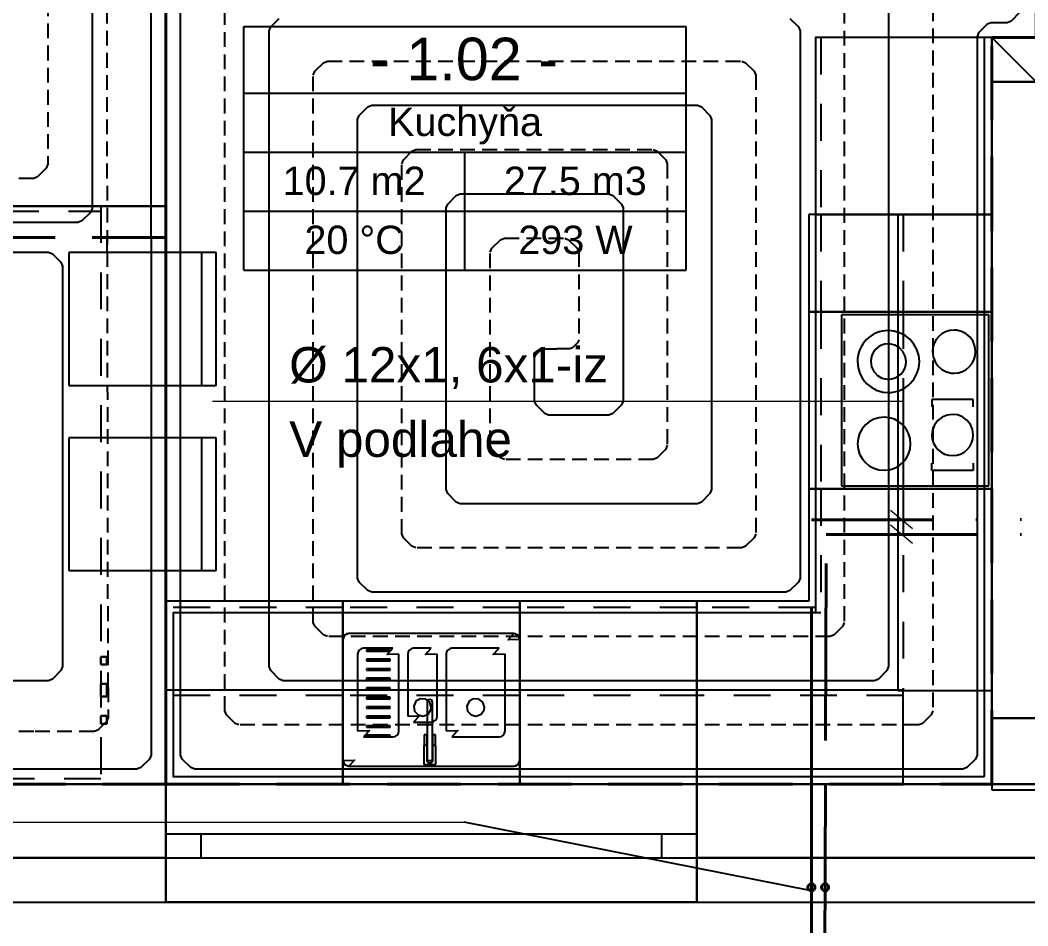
# Model space of a CAD drawing. Header units: millimetres. Extents: x 1046 to 79138, y -20101 to 54562.
# Drawn here: x 13795 to 17212, y 8151 to 11220 of the extents above; entities that cross this region are included whole.
import ezdxf

# ---------------------------------------------------------------- set-up
doc = ezdxf.new("R2010")
doc.units = ezdxf.units.MM
for name, pattern in [('__IARKOVAN___M', [225, 125, -100]), ('ACAD_ISO06W100', [36, 24, -3, 0, -3, 0, -3, 0, -3]), ('ACAD_ISO11W100', [33, 12, -3, 12, -3, 0, -3]), ('DASH', [75, 50, -25])]:
    doc.linetypes.add(name, pattern=pattern)
doc.layers.get('Defpoints').update_dxf_attribs({"color": 242})
for name, color, linetype in [('1__NP___MIESTNOSTIUK', 7, 'Continuous'), ('DILATA_N___K_RY', 7, 'Continuous'), ('DXF_LAYER', 1, 'Continuous'), ('koty1', 7, 'Continuous'), ('ODVODN__POTRUBIE___PODL__VYK_', 7, 'Continuous'), ('OKRAJOV__DILAT_CIA_PDL', 2, 'Continuous'), ('PODLAHOVKA', 7, 'Continuous'), ('PR_VODN__POTRUBIE___PODL__VYK_', 7, 'Continuous'), ('vyk-KOTY', 4, 'Continuous'), ('Z_NA_PRECHODOV_CH_POTRUB_', 7, 'Continuous'), ('Z_NY_ZN__EN_CH_V_KONOV', 7, 'Continuous')]:
    doc.layers.add(name, color=color, linetype=linetype)
for name, color, linetype, lineweight in [('vyk-tc-privod', 175, 'ACAD_ISO06W100', 40), ('vyk-tc-vratka', 30, 'ACAD_ISO11W100', 40), ('vyk_POPIS', 7, 'Continuous', 20)]:
    doc.layers.add(name, color=color, linetype=linetype, lineweight=lineweight)
doc.styles.add('ARIAL', font='arial.ttf')
doc.styles.add('ISOCPEUR_4', font='isocpeur.ttf', dxfattribs={"height": 100})
doc.dimstyles.new('CS_Priebežná_-_2_0_mm__stavbárska_čiarka_čERVENA', dxfattribs={"dimscale": 304.8, "dimtxt": 99.598118, "dimasz": 0.328084, "dimexe": 0.328084, "dimexo": 0.0625, "dimgap": 0, "dimtad": 1, "dimdec": 0, "dimrnd": 5, "dimzin": 0, "dimdsep": 46, "dimtxsty": 'ISOCPEUR_4', "dimblk1": 'OBLIQUE', "dimblk2": 'OBLIQUE', "dimsah": 1, "dimcen": 0.09, "dimazin": 0, "dimtfac": 1, "dimtdec": 4, "dimtix": 1, "dimtmove": 0, "dimatfit": 3, "dimfxl": 0.328084, "dimfxlon": 1, "dimtvp": 1, "dimtolj": 1, "dimtzin": 0, "dimarcsym": 2})

# ---------------------------------------------------------------- blocks, each defined once
blk = doc.blocks.new('_Oblique')
at = {"layer": 'koty1', "color": 0, "lineweight": -2}
blk.add_line((-0.5, -0.5), (0.5, 0.5), dxfattribs=at)
blk = doc.blocks.new('*D9')
at = {"layer": 'Defpoints', "color": 0, "transparency": 16777216}
for p in [(14555.3, 8231.4), (16203.9, 7981.5), (16203.9, 7337.5)]:
    blk.add_point(p, dxfattribs=at)
at = {"layer": 'vyk-KOTY', "color": 0, "lineweight": -2, "transparency": 16777216}
for p, q in [((14555.3, 7437.5), (14555.3, 7237.5)), ((16203.9, 7437.5), (16203.9, 7237.5)), ((14555.3, 7337.5), (16203.9, 7337.5))]:
    blk.add_line(p, q, dxfattribs=at)
at = {"layer": 'vyk-KOTY', "color": 0, "lineweight": -2, "transparency": 16777216, "xscale": 100, "yscale": 100, "zscale": 100, "rotation": 180}
blk.add_blockref('_Oblique', (14555.3, 7337.5), dxfattribs=at)
at = {"layer": 'vyk-KOTY', "color": 0, "lineweight": -2, "transparency": 16777216, "xscale": 100, "yscale": 100, "zscale": 100}
blk.add_blockref('_Oblique', (16203.9, 7337.5), dxfattribs=at)
at = {"layer": 'vyk-KOTY', "color": 0, "transparency": 16777216, "insert": (15389.1, 7384.2), "char_height": 91.44, "attachment_point": 5, "style": 'ARIAL'}
blk.add_mtext('\\A1;1650', dxfattribs=at)

msp = doc.modelspace()

# ---------------------------------------------------------------- linework, layer by layer
for p, q in [((16789.3, 9928.8), (16789.3, 9477.1)), ((16477.9, 8269.8), (15301.1, 8502.4))]:
    msp.add_line(p, q)
at = {"layer": '1__NP___MIESTNOSTIUK'}
for p, q in [((14553.2, 10972.6), (14553.2, 11198.6)), ((14553.2, 11198.6), (16053.2, 11198.6)), ((16053.2, 10972.6), (16053.2, 11198.6)), ((14553.2, 10772.6), (14553.2, 10972.6)), ((14553.2, 10972.6), (16053.2, 10972.6)), ((14553.2, 10972.6), (16053.2, 10972.6)), ((16053.2, 10772.6), (16053.2, 10972.6)), ((14553.2, 10572.6), (14553.2, 10772.6)), ((14553.2, 10772.6), (16053.2, 10772.6)), ((14553.2, 10772.6), (16053.2, 10772.6)), ((15303.2, 10572.6), (15303.2, 10772.6)), ((16053.2, 10572.6), (16053.2, 10772.6)), ((14553.2, 10372.6), (14553.2, 10572.6)), ((14553.2, 10572.6), (16053.2, 10572.6)), ((14553.2, 10572.6), (16053.2, 10572.6)), ((15303.2, 10372.6), (15303.2, 10572.6)), ((16053.2, 10372.6), (16053.2, 10572.6)), ((14553.2, 10372.6), (16053.2, 10372.6))]:
    msp.add_line(p, q, dxfattribs=at)
at = {"layer": 'DILATA_N___K_RY', "color": 116, "linetype": 'DASH', "lineweight": 40, "ltscale": 5, "true_color": 0x136734}
msp.add_line((14289.3, 10483.8), (10699.3, 10483.8), dxfattribs=at)
at = {"layer": 'DXF_LAYER', "color": 252, "linetype": 'Continuous'}
for p, q in [((16491.3, 11161.4), (16491.3, 10561.4)), ((17089.3, 11161.4), (16491.3, 11161.4)), ((16491.3, 11161.4), (16491.3, 10561.4)), ((17089.3, 11161.4), (16491.3, 11161.4)), ((17089.3, 10561.4), (17089.3, 11161.4)), ((17089.3, 10561.4), (17089.3, 11161.4)), ((17089.3, 8631.4), (17089.3, 11161.4)), ((17089.3, 11161.4), (17239.3, 11161.4)), ((17239.3, 11011.4), (17089.3, 11161.4)), ((17089.3, 11161.4), (17089.3, 11011.4)), ((17239.3, 11161.4), (17089.3, 11161.4)), ((17089.3, 11161.4), (17239.3, 11011.4)), ((17089.3, 11161.4), (17089.3, 11011.4)), ((17389.3, 11161.4), (17089.3, 11161.4)), ((17089.3, 11011.4), (17239.3, 11011.4)), ((17089.3, 11011.4), (17089.3, 8854.8)), ((17239.3, 11011.4), (17089.3, 11011.4)), ((17089.3, 11011.4), (17089.3, 8854.8)), ((14289.3, 10590.2), (13469.3, 10590.2)), ((13469.3, 10590.2), (14289.3, 10590.2)), ((14289.3, 8631.4), (14289.3, 10590.2)), ((14289.3, 10590.2), (14289.3, 8631.4)), ((16469.3, 10561.4), (16469.3, 10231.4)), ((17089.3, 10561.4), (16469.3, 10561.4)), ((16469.3, 10561.4), (16469.3, 10231.4)), ((16491.3, 10561.4), (17089.3, 10561.4)), ((16491.3, 10561.4), (17089.3, 10561.4)), ((16771.3, 10561.4), (16771.3, 10231.4)), ((17089.3, 10561.4), (16771.3, 10561.4)), ((17089.3, 10231.4), (17089.3, 10561.4)), ((17089.3, 10231.4), (17089.3, 10561.4)), ((17089.3, 10231.4), (17089.3, 10561.4)), ((13959.9, 10432.2), (13959.9, 9982.2)), ((14459.9, 10432.2), (13959.9, 10432.2)), ((13959.9, 10432.2), (13959.9, 9982.2)), ((14459.9, 10432.2), (13959.9, 10432.2)), ((14409.9, 10432.2), (14409.9, 9982.2)), ((14459.9, 9982.2), (14459.9, 10432.2)), ((14459.9, 9982.2), (14459.9, 10432.2)), ((16469.3, 10231.4), (16469.3, 9631.4)), ((17089.3, 10231.4), (16469.3, 10231.4)), ((16469.3, 10231.4), (16469.3, 9631.4)), ((16469.3, 10231.4), (17089.3, 10231.4)), ((16579.3, 10221.4), (16579.3, 9641.4)), ((17079.3, 10221.4), (16579.3, 10221.4)), ((16579.3, 10221.4), (16579.3, 9641.4)), ((17079.3, 10221.4), (16579.3, 10221.4)), ((16771.3, 10231.4), (16771.3, 9631.4)), ((17089.3, 10231.4), (16771.3, 10231.4)), ((16771.3, 10231.4), (17089.3, 10231.4)), ((17079.3, 9641.4), (17079.3, 10221.4)), ((17079.3, 9641.4), (17079.3, 10221.4)), ((17089.3, 9631.4), (17089.3, 10231.4)), ((17089.3, 9631.4), (17089.3, 10231.4)), ((17089.3, 9631.4), (17089.3, 10231.4)), ((13959.9, 9982.2), (14459.9, 9982.2)), ((13959.9, 9982.2), (14459.9, 9982.2)), ((17026.3, 9934.2), (16886.3, 9934.2)), ((16886.3, 9934.2), (16886.3, 9909.2)), ((17026.3, 9909.2), (17026.3, 9934.2)), ((13959.9, 9805.1), (13959.9, 9355.1)), ((14459.9, 9805.1), (13959.9, 9805.1)), ((13959.9, 9805.1), (13959.9, 9355.1)), ((14459.9, 9805.1), (13959.9, 9805.1)), ((14409.9, 9805.1), (14409.9, 9355.1)), ((14459.9, 9355.1), (14459.9, 9805.1)), ((14459.9, 9355.1), (14459.9, 9805.1)), ((16886.3, 9694.2), (16886.3, 9719.2)), ((17026.3, 9719.2), (17026.3, 9694.2)), ((17026.3, 9694.2), (16886.3, 9694.2)), ((16579.3, 9641.4), (17079.3, 9641.4)), ((16579.3, 9641.4), (17079.3, 9641.4)), ((17089.3, 9631.4), (16469.3, 9631.4)), ((16469.3, 9631.4), (16469.3, 9251.4)), ((16469.3, 9631.4), (16469.3, 9251.4)), ((16469.3, 9631.4), (17089.3, 9631.4)), ((16771.3, 9631.4), (16771.3, 8948.1)), ((17089.3, 9631.4), (16771.3, 9631.4)), ((16771.3, 9631.4), (17089.3, 9631.4)), ((17089.3, 8631.4), (17089.3, 9631.4)), ((17089.3, 8631.4), (17089.3, 9631.4)), ((17089.3, 8948.1), (17089.3, 9631.4)), ((13959.9, 9355.1), (14459.9, 9355.1)), ((13959.9, 9355.1), (14459.9, 9355.1)), ((14889.3, 9251.4), (14289.3, 9251.4)), ((14289.3, 9251.4), (14289.3, 8631.4)), ((14889.3, 9251.4), (14289.3, 9251.4)), ((15489.3, 9251.4), (14889.3, 9251.4)), ((14889.3, 9251.4), (14889.3, 8631.4)), ((15489.3, 9251.4), (14889.3, 9251.4)), ((14889.3, 8631.4), (14889.3, 9251.4)), ((16089.3, 9251.4), (15489.3, 9251.4)), ((15489.3, 9251.4), (15489.3, 8631.4)), ((16089.3, 9251.4), (15489.3, 9251.4)), ((15489.3, 8631.4), (15489.3, 9251.4)), ((16469.3, 9251.4), (16089.3, 9251.4)), ((16089.3, 9251.4), (16089.3, 8631.4)), ((16469.3, 9251.4), (16089.3, 9251.4)), ((16089.3, 8631.4), (16089.3, 9251.4)), ((14895.2, 9135.5), (14889.3, 9121.4)), ((14889.3, 9121.4), (14889.3, 9121.4)), ((14889.3, 9121.4), (14889.3, 8711.4)), ((14889.3, 9121.4), (14889.3, 8711.4)), ((14909.3, 9141.4), (14895.2, 9135.5)), ((15469.3, 9141.4), (14909.3, 9141.4)), ((14909.3, 9141.4), (14909.3, 9141.4)), ((15469.3, 9141.4), (14909.3, 9141.4)), ((15483.5, 9135.5), (15469.3, 9141.4)), ((15469.3, 9141.4), (15469.3, 9141.4)), ((15489.3, 9121.4), (15483.5, 9135.5)), ((15489.3, 8711.4), (15489.3, 9121.4)), ((15489.3, 9121.4), (15489.3, 9121.4)), ((15489.3, 8711.4), (15489.3, 9121.4)), ((15059.3, 9091.4), (14959.3, 9091.4)), ((15189.3, 9091.4), (15129.3, 9091.4)), ((15419.3, 9091.4), (15259.3, 9091.4)), ((14089.3, 9062.9), (14069.3, 9062.9)), ((14069.3, 9062.9), (14069.3, 9035.9)), ((14069.3, 9035.9), (14069.3, 9062.9)), ((14069.3, 9062.9), (14089.3, 9062.9)), ((14089.3, 9035.9), (14089.3, 9062.9)), ((14089.3, 9062.9), (14089.3, 9035.9)), ((14939.3, 9071.4), (14939.3, 8811.4)), ((15049.3, 9086.4), (14969.3, 9086.4)), ((14969.3, 9086.4), (14969.3, 9081.4)), ((14969.3, 9081.4), (15049.3, 9081.4)), ((15049.3, 9054.2), (14969.3, 9054.2)), ((14969.3, 9054.2), (14969.3, 9049.2)), ((15049.3, 9081.4), (15049.3, 9086.4)), ((15049.3, 9049.2), (15049.3, 9054.2)), ((15079.3, 8811.4), (15079.3, 9071.4)), ((15109.3, 9071.4), (15109.3, 8861.4)), ((15209.3, 8861.4), (15209.3, 9071.4)), ((15239.3, 9071.4), (15239.3, 8811.4)), ((15439.3, 8811.4), (15439.3, 9071.4)), ((14069.3, 9035.9), (14089.3, 9035.9)), ((14089.3, 9035.9), (14069.3, 9035.9)), ((14969.3, 9049.2), (15049.3, 9049.2)), ((15049.3, 9022), (14969.3, 9022)), ((14969.3, 9022), (14969.3, 9017)), ((15049.3, 9017), (15049.3, 9022)), ((14969.3, 9017), (15049.3, 9017)), ((15049.3, 8989.7), (14969.3, 8989.7)), ((14969.3, 8989.7), (14969.3, 8984.7)), ((14969.3, 8984.7), (15049.3, 8984.7)), ((15049.3, 8984.7), (15049.3, 8989.7)), ((14089.3, 8970.4), (14069.3, 8970.4)), ((14069.3, 8970.4), (14069.3, 8928.4)), ((14069.3, 8928.4), (14069.3, 8970.4)), ((14069.3, 8970.4), (14089.3, 8970.4)), ((14089.3, 8928.4), (14089.3, 8970.4)), ((14089.3, 8970.4), (14089.3, 8928.4)), ((15049.3, 8957.5), (14969.3, 8957.5)), ((14969.3, 8957.5), (14969.3, 8952.5)), ((14969.3, 8952.5), (15049.3, 8952.5)), ((15049.3, 8952.5), (15049.3, 8957.5)), ((14069.3, 8928.4), (14089.3, 8928.4)), ((14089.3, 8928.4), (14069.3, 8928.4)), ((14889.3, 8949.4), (14289.3, 8949.4)), ((14289.3, 8949.4), (14289.3, 8631.4)), ((14889.3, 8631.4), (14889.3, 8949.4)), ((15489.3, 8949.4), (14889.3, 8949.4)), ((14889.3, 8949.4), (14889.3, 8631.4)), ((15049.3, 8925.3), (14969.3, 8925.3)), ((14969.3, 8925.3), (14969.3, 8920.3)), ((14969.3, 8920.3), (15049.3, 8920.3)), ((15049.3, 8920.3), (15049.3, 8925.3)), ((15184.3, 8918.3), (15177.9, 8915.6)), ((15190.7, 8915.6), (15184.3, 8918.3)), ((15489.3, 8631.4), (15489.3, 8949.4)), ((16089.3, 8949.4), (15489.3, 8949.4)), ((15489.3, 8949.4), (15489.3, 8631.4)), ((16089.3, 8631.4), (16089.3, 8949.4)), ((16789.3, 8949.4), (16089.3, 8949.4)), ((16089.3, 8949.4), (16089.3, 8631.4)), ((16771.3, 8948.1), (17089.3, 8948.1)), ((16789.3, 8631.4), (16789.3, 8949.4)), ((15049.3, 8893.1), (14969.3, 8893.1)), ((14969.3, 8893.1), (14969.3, 8888.1)), ((14969.3, 8888.1), (15049.3, 8888.1)), ((15049.3, 8888.1), (15049.3, 8893.1)), ((15177.9, 8915.6), (15175.3, 8909.2)), ((15175.3, 8909.2), (15175.3, 8909.2)), ((15175.3, 8909.2), (15175.3, 8711.4)), ((15175.3, 8909.2), (15175.3, 8711.4)), ((15193.3, 8909.3), (15190.7, 8915.6)), ((15193.3, 8909.3), (15193.3, 8909.3)), ((15193.3, 8711.4), (15193.3, 8909.3)), ((15193.3, 8711.4), (15193.3, 8909.3)), ((14089.3, 8862.9), (14069.3, 8862.9)), ((14069.3, 8862.9), (14069.3, 8835.9)), ((14069.3, 8835.9), (14069.3, 8862.9)), ((14069.3, 8862.9), (14089.3, 8862.9)), ((14089.3, 8835.9), (14089.3, 8862.9)), ((14089.3, 8862.9), (14089.3, 8835.9)), ((15049.3, 8860.8), (14969.3, 8860.8)), ((14969.3, 8860.8), (14969.3, 8855.8)), ((14969.3, 8855.8), (15049.3, 8855.8)), ((15049.3, 8855.8), (15049.3, 8860.8)), ((17089.3, 8854.8), (17239.3, 8854.8)), ((17239.3, 8854.8), (17089.3, 8854.8)), ((17089.3, 8854.8), (17089.3, 8631.4)), ((17089.3, 8854.8), (17089.3, 8631.4)), ((14069.3, 8835.9), (14089.3, 8835.9)), ((14089.3, 8835.9), (14069.3, 8835.9)), ((15049.3, 8828.6), (14969.3, 8828.6)), ((14969.3, 8828.6), (14969.3, 8823.6)), ((14969.3, 8823.6), (15049.3, 8823.6)), ((15049.3, 8823.6), (15049.3, 8828.6)), ((15129.3, 8841.4), (15189.3, 8841.4)), ((14959.3, 8791.4), (15059.3, 8791.4)), ((15049.3, 8796.4), (14969.3, 8796.4)), ((14969.3, 8796.4), (14969.3, 8791.4)), ((14969.3, 8791.4), (15049.3, 8791.4)), ((15049.3, 8791.4), (15049.3, 8796.4)), ((15164.6, 8798.4), (15164.6, 8763.4)), ((15175.3, 8798.4), (15164.6, 8798.4)), ((15164.6, 8798.4), (15164.6, 8763.4)), ((15175.3, 8798.4), (15164.6, 8798.4)), ((15175.3, 8763.4), (15175.3, 8798.4)), ((15175.3, 8763.4), (15175.3, 8798.4)), ((15204, 8798.4), (15193.3, 8798.4)), ((15193.3, 8798.4), (15193.3, 8763.4)), ((15204, 8798.4), (15193.3, 8798.4)), ((15193.3, 8798.4), (15193.3, 8763.4)), ((15204, 8763.4), (15204, 8798.4)), ((15204, 8763.4), (15204, 8798.4)), ((15259.3, 8791.4), (15419.3, 8791.4)), ((15175.3, 8762.4), (15164.3, 8762.4)), ((15164.3, 8762.4), (15164.3, 8697.4)), ((15175.3, 8762.4), (15164.3, 8762.4)), ((15164.3, 8762.4), (15164.3, 8697.4)), ((15164.6, 8763.4), (15175.3, 8763.4)), ((15164.6, 8763.4), (15175.3, 8763.4)), ((15175.3, 8711.4), (15175.3, 8762.4)), ((15175.3, 8711.4), (15175.3, 8762.4)), ((15193.3, 8763.4), (15204, 8763.4)), ((15193.3, 8763.4), (15204, 8763.4)), ((15204.3, 8762.4), (15193.3, 8762.4)), ((15193.3, 8762.4), (15193.3, 8711.4)), ((15204.3, 8762.4), (15193.3, 8762.4)), ((15193.3, 8762.4), (15193.3, 8711.4)), ((15204.3, 8697.4), (15204.3, 8762.4)), ((15204.3, 8697.4), (15204.3, 8762.4)), ((14889.3, 8711.4), (14889.3, 8711.4)), ((14889.3, 8711.4), (14895.2, 8697.3)), ((15175.3, 8711.4), (15175.3, 8711.4)), ((15175.3, 8711.4), (15177.9, 8705)), ((15177.9, 8705), (15175.3, 8711.4)), ((15175.3, 8711.4), (15175.3, 8711.4)), ((15190.7, 8705), (15193.3, 8711.4)), ((15193.3, 8711.4), (15190.7, 8705)), ((15193.3, 8711.4), (15193.3, 8711.4)), ((15193.3, 8711.4), (15193.3, 8711.4)), ((15483.5, 8697.3), (15489.3, 8711.4)), ((15489.3, 8711.4), (15489.3, 8711.4)), ((14895.2, 8697.3), (14909.3, 8691.4)), ((14909.3, 8691.4), (14909.3, 8691.4)), ((14909.3, 8691.4), (15469.3, 8691.4)), ((14909.3, 8691.4), (15469.3, 8691.4)), ((15164.3, 8697.4), (15204.3, 8697.4)), ((15164.3, 8697.4), (15204.3, 8697.4)), ((15177.9, 8705), (15184.3, 8702.4)), ((15184.3, 8702.4), (15177.9, 8705)), ((15184.3, 8702.4), (15190.7, 8705)), ((15190.7, 8705), (15184.3, 8702.4)), ((15469.3, 8691.4), (15483.5, 8697.3)), ((15469.3, 8691.4), (15469.3, 8691.4)), ((10699.3, 8631.4), (17089.3, 8631.4)), ((14289.3, 8631.4), (10699.3, 8631.4)), ((14289.3, 8631.4), (10699.3, 8631.4)), ((13469.3, 8631.4), (14289.3, 8631.4)), ((14289.3, 8631.4), (13469.3, 8631.4)), ((14289.3, 8631.4), (14889.3, 8631.4)), ((14289.3, 8631.4), (14889.3, 8631.4)), ((14289.3, 8381.4), (14289.3, 8631.4)), ((16089.3, 8631.4), (14289.3, 8631.4)), ((14289.3, 8631.4), (14289.3, 8231.4)), ((14289.3, 8461.4), (14289.3, 8631.4)), ((16089.3, 8631.4), (14289.3, 8631.4)), ((14289.3, 8461.4), (14289.3, 8631.4)), ((14289.3, 8631.4), (14889.3, 8631.4)), ((14889.3, 8631.4), (15489.3, 8631.4)), ((14889.3, 8631.4), (15489.3, 8631.4)), ((14889.3, 8631.4), (15489.3, 8631.4)), ((15489.3, 8631.4), (16089.3, 8631.4)), ((15489.3, 8631.4), (16089.3, 8631.4)), ((15489.3, 8631.4), (16089.3, 8631.4)), ((16089.3, 8631.4), (17089.3, 8631.4)), ((16089.3, 8631.4), (17089.3, 8631.4)), ((16089.3, 8631.4), (16089.3, 8381.4)), ((17429.3, 8631.4), (16089.3, 8631.4)), ((16089.3, 8231.4), (16089.3, 8631.4)), ((16089.3, 8461.4), (16089.3, 8631.4)), ((17429.3, 8631.4), (16089.3, 8631.4)), ((16089.3, 8461.4), (16089.3, 8631.4)), ((16089.3, 8631.4), (16789.3, 8631.4)), ((17239.3, 8631.4), (17089.3, 8631.4)), ((17089.3, 8631.4), (17089.3, 8611.4)), ((17089.3, 8631.4), (17239.3, 8631.4)), ((17089.3, 8631.4), (17089.3, 8611.4)), ((17089.3, 8611.4), (17239.3, 8611.4)), ((14289.3, 8381.4), (14289.3, 8461.4)), ((14409.3, 8461.4), (14289.3, 8461.4)), ((14289.3, 8381.4), (14289.3, 8461.4)), ((14289.3, 8381.4), (14289.3, 8461.4)), ((14409.3, 8381.4), (14409.3, 8461.4)), ((15969.3, 8461.4), (14409.3, 8461.4)), ((16089.3, 8461.4), (15969.3, 8461.4)), ((15969.3, 8461.4), (15969.3, 8381.4)), ((16089.3, 8381.4), (16089.3, 8461.4)), ((16089.3, 8381.4), (16089.3, 8461.4)), ((16089.3, 8381.4), (16089.3, 8461.4)), ((10449.3, 8381.4), (23849.3, 8381.4)), ((14289.3, 8381.4), (10449.3, 8381.4)), ((10699.3, 8381.4), (14289.3, 8381.4)), ((10699.3, 8381.4), (14289.3, 8381.4)), ((14289.3, 8231.4), (14289.3, 8381.4)), ((14289.3, 8231.4), (14289.3, 8381.4)), ((14289.3, 8381.4), (14409.3, 8381.4)), ((14289.3, 8231.4), (14289.3, 8381.4)), ((14409.3, 8381.4), (15969.3, 8381.4)), ((15969.3, 8381.4), (16089.3, 8381.4)), ((16089.3, 8381.4), (16089.3, 8231.4)), ((17429.3, 8381.4), (16089.3, 8381.4)), ((16089.3, 8381.4), (17429.3, 8381.4)), ((16089.3, 8381.4), (17429.3, 8381.4)), ((16089.3, 8231.4), (16089.3, 8381.4)), ((16089.3, 8231.4), (16089.3, 8381.4)), ((10299.3, 8231.4), (14289.3, 8231.4)), ((10449.3, 8231.4), (14289.3, 8231.4)), ((14289.3, 8231.4), (16089.3, 8231.4)), ((16089.3, 8231.4), (14289.3, 8231.4)), ((16089.3, 8231.4), (17429.3, 8231.4)), ((16089.3, 8231.4), (17429.3, 8231.4))]:
    msp.add_line(p, q, dxfattribs=at)
at = {"layer": 'DXF_LAYER', "color": 252, "linetype": '__IARKOVAN___M'}
for p, q in [((16509.3, 11161.4), (16509.3, 10561.4)), ((13491.3, 10590.2), (14069.3, 10590.2)), ((14069.3, 10590.2), (14069.3, 8631.4)), ((13509.3, 10572.2), (14069.3, 10572.2)), ((16491.3, 10561.4), (16491.3, 10231.4)), ((17089.3, 10561.4), (16491.3, 10561.4)), ((16509.3, 10561.4), (16509.3, 10231.4)), ((16771.3, 10561.4), (16771.3, 10231.4)), ((17089.3, 10561.4), (16771.3, 10561.4)), ((16789.3, 10561.4), (16789.3, 10231.4)), ((17089.3, 10231.4), (17089.3, 10561.4)), ((17089.3, 10231.4), (17089.3, 10561.4)), ((16491.3, 10231.4), (16491.3, 9631.4)), ((17089.3, 10231.4), (16491.3, 10231.4)), ((16491.3, 10231.4), (17089.3, 10231.4)), ((16509.3, 10231.4), (16509.3, 9631.4)), ((16771.3, 10231.4), (16771.3, 9631.4)), ((17089.3, 10231.4), (16771.3, 10231.4)), ((16771.3, 10231.4), (17089.3, 10231.4)), ((16789.3, 10231.4), (16789.3, 9631.4)), ((17089.3, 9631.4), (17089.3, 10231.4)), ((17089.3, 9631.4), (17089.3, 10231.4)), ((16491.3, 9631.4), (16491.3, 9229.4)), ((16491.3, 9631.4), (17089.3, 9631.4)), ((16509.3, 9631.4), (16509.3, 9211.4)), ((16771.3, 9631.4), (16771.3, 8948.1)), ((17089.3, 9631.4), (16771.3, 9631.4)), ((16771.3, 9631.4), (17089.3, 9631.4)), ((16789.3, 9631.4), (16789.3, 8948.1)), ((17089.3, 8631.4), (17089.3, 9631.4)), ((17089.3, 8948.1), (17089.3, 9631.4)), ((14889.3, 9229.4), (14289.3, 9229.4)), ((14289.3, 9229.4), (14289.3, 8631.4)), ((15489.3, 9229.4), (14889.3, 9229.4)), ((14889.3, 9229.4), (14889.3, 8631.4)), ((14889.3, 8631.4), (14889.3, 9229.4)), ((16089.3, 9229.4), (15489.3, 9229.4)), ((15489.3, 9229.4), (15489.3, 8631.4)), ((15489.3, 8631.4), (15489.3, 9229.4)), ((16491.3, 9229.4), (16089.3, 9229.4)), ((16089.3, 8631.4), (16089.3, 9229.4)), ((14889.3, 9211.4), (14289.3, 9211.4)), ((15489.3, 9211.4), (14889.3, 9211.4)), ((16089.3, 9211.4), (15489.3, 9211.4)), ((16509.3, 9211.4), (16089.3, 9211.4)), ((14889.3, 8949.4), (14289.3, 8949.4)), ((14289.3, 8949.4), (14289.3, 8631.4)), ((14889.3, 8931.4), (14289.3, 8931.4)), ((14889.3, 8631.4), (14889.3, 8949.4)), ((15489.3, 8949.4), (14889.3, 8949.4)), ((14889.3, 8949.4), (14889.3, 8631.4)), ((15489.3, 8931.4), (14889.3, 8931.4)), ((15489.3, 8631.4), (15489.3, 8949.4)), ((16089.3, 8949.4), (15489.3, 8949.4)), ((15489.3, 8949.4), (15489.3, 8631.4)), ((16089.3, 8931.4), (15489.3, 8931.4)), ((16089.3, 8631.4), (16089.3, 8949.4)), ((16789.3, 8949.4), (16089.3, 8949.4)), ((16089.3, 8949.4), (16089.3, 8631.4)), ((16789.3, 8931.4), (16089.3, 8931.4)), ((16771.3, 8948.1), (17089.3, 8948.1)), ((16789.3, 8631.4), (16789.3, 8949.4)), ((14069.3, 8649.4), (13509.3, 8649.4)), ((14069.3, 8631.4), (13491.3, 8631.4)), ((14289.3, 8631.4), (14889.3, 8631.4)), ((14289.3, 8631.4), (14889.3, 8631.4)), ((14889.3, 8631.4), (15489.3, 8631.4)), ((14889.3, 8631.4), (15489.3, 8631.4)), ((15489.3, 8631.4), (16089.3, 8631.4)), ((15489.3, 8631.4), (16089.3, 8631.4)), ((16089.3, 8631.4), (17089.3, 8631.4)), ((16089.3, 8631.4), (16789.3, 8631.4))]:
    msp.add_line(p, q, dxfattribs=at)
at = {"layer": 'DXF_LAYER', "color": 252, "linetype": 'Continuous'}
for points in [[(16843.8, 10063.1), (16841.7, 10083.9), (16841.7, 10083.9), (16835.5, 10103.9), (16825.5, 10122.3), (16812, 10138.4), (16795.5, 10151.4), (16776.9, 10160.9), (16756.7, 10166.5), (16738.8, 10168.1)], [(17034.3, 10096.7), (17032.2, 10114.3), (17032.2, 10114.3), (17025.9, 10130.8), (17015.8, 10145.3), (17002.5, 10157), (16986.8, 10165.1), (16969.6, 10169.2), (16961.3, 10169.7)], [(16798.8, 10063.1), (16796.1, 10080.8), (16796.1, 10080.8), (16788.3, 10096.9), (16776.1, 10110.1), (16760.6, 10119), (16743.1, 10122.9), (16738.8, 10123.1)], [(16888.3, 10096.7), (16890.5, 10079.1), (16890.5, 10079.1), (16896.8, 10062.6), (16906.8, 10048.1), (16920.1, 10036.4), (16935.8, 10028.3), (16953, 10024.2), (16961.3, 10023.7)], [(16633.8, 10063.1), (16635.9, 10042.2), (16635.9, 10042.2), (16642.1, 10022.2), (16652.2, 10003.8), (16665.7, 9987.7), (16682.1, 9974.7), (16700.8, 9965.2), (16721, 9959.6), (16738.8, 9958.1)], [(16678.8, 10063.1), (16681.5, 10045.3), (16681.5, 10045.3), (16689.3, 10029.2), (16701.5, 10016.1), (16717.1, 10007.1), (16734.6, 10003.2), (16738.8, 10003.1)], [(16956.3, 9884.2), (16937.9, 9881.8), (16937.9, 9881.8), (16920.7, 9874.5), (16906.1, 9863), (16895, 9848.1), (16888.3, 9830.7), (16886.3, 9814.2)], [(17026.3, 9814.2), (17023.8, 9832.7), (17023.8, 9832.7), (17016.6, 9849.8), (17005.1, 9864.5), (16990.1, 9875.5), (16972.8, 9882.3), (16956.3, 9884.2)], [(15489.3, 9121.4), (15449.3, 9120.3), (15469.3, 9141.4)], [(15079.3, 9071.4), (15039.3, 9070.3), (15059.3, 9091.4)], [(15209.3, 9071.4), (15169.3, 9070.3), (15189.3, 9091.4)], [(15439.3, 9071.4), (15399.3, 9070.3), (15419.3, 9091.4)], [(15189.3, 8891.4), (15184.1, 8908.3), (15184.1, 8908.3), (15170.2, 8919.4), (15152.5, 8920.6), (15137.2, 8911.7), (15129.6, 8895.6), (15132.4, 8878.1), (15144.6, 8865.3), (15161.9, 8861.5), (15178.4, 8868.2), (15188.1, 8883), (15189.3, 8891.4)], [(15369.3, 8891.4), (15364.1, 8908.3), (15364.1, 8908.3), (15350.2, 8919.4), (15332.5, 8920.6), (15317.2, 8911.7), (15309.6, 8895.6), (15312.4, 8878.1), (15324.6, 8865.3), (15341.9, 8861.5), (15358.4, 8868.2), (15368.1, 8883), (15369.3, 8891.4)], [(15109.3, 8861.4), (15149.3, 8862.5), (15129.3, 8841.4)], [(14939.3, 8811.4), (14979.3, 8812.5), (14959.3, 8791.4)], [(15239.3, 8811.4), (15279.3, 8812.5), (15259.3, 8791.4)], [(14889.3, 8711.4), (14929.3, 8712.5), (14909.3, 8691.4)], [(15175.3, 8711.4), (15193.3, 8711.9), (15193.3, 8711.4)], [(15175.3, 8711.4), (15193.3, 8711.9), (15193.3, 8711.4)]]:
    msp.add_lwpolyline(points, dxfattribs=at)
for centre, radius, start, end in [((16738.8, 10063.1), 105, 90, 180), ((16961.3, 10096.7), 73, 90, 180), ((16738.8, 10063.1), 60, 90, 180), ((16961.3, 10096.7), 73, 270, 0), ((16738.8, 10063.1), 105, 270, 0), ((16738.8, 10063.1), 60, 270, 0), ((16724.3, 9784.7), 90, 90, 180), ((16724.3, 9784.7), 90, 0, 90), ((16956.3, 9814.2), 70, 180, 270), ((16956.3, 9814.2), 70, 270, 0), ((16724.3, 9784.7), 90, 180, 270), ((16724.3, 9784.7), 90, 270, 0), ((14909.3, 9121.4), 20, 90, 180), ((14959.3, 9071.4), 20, 90, 180), ((15129.3, 9071.4), 20, 90, 180), ((15259.3, 9071.4), 20, 90, 180), ((15184.3, 8909.3), 9, 0.1472, 180.1473), ((15189.3, 8861.4), 20, 270, 0), ((15059.3, 8811.4), 20, 270, 0), ((15419.3, 8811.4), 20, 270, 0), ((15469.3, 8711.4), 20, 270, 0)]:
    msp.add_arc(centre, radius, start, end, dxfattribs=at)
at = {"layer": 'ODVODN__POTRUBIE___PODL__VYK_', "color": 172, "linetype": 'DASH'}
for p, q in [((14093.7, 8958.8), (14089.3, 11731.4)), ((14089.3, 10483.8), (14089.3, 10433.8))]:
    msp.add_line(p, q, dxfattribs=at)
at = {"layer": 'OKRAJOV__DILAT_CIA_PDL', "color": 116, "linetype": 'DASH', "lineweight": 40, "ltscale": 5, "true_color": 0x136734}
for points in [[(14289.3, 8631.4), (14289.3, 12381.4), (10699.3, 12381.4), (10699.3, 8631.4), (14289.3, 8631.4)], [(17089.3, 8631.4), (17089.3, 11161.4), (17239.3, 11161.4), (17239.3, 12381.4), (14289.3, 12381.4), (14289.3, 8631.4), (17089.3, 8631.4)]]:
    msp.add_lwpolyline(points, dxfattribs=at)
at = {"layer": 'PODLAHOVKA', "color": 172, "linetype": 'DASH'}
for p, q in [((14093.7, 8958.8), (14093.7, 8856.6)), ((14093.7, 8856.6), (14088.2, 8843.3)), ((14059.2, 8814.4), (14045.9, 8808.8)), ((14088.2, 8843.3), (14059.2, 8814.4)), ((13841.5, 8808.8), (10897.1, 8808.8)), ((14045.9, 8808.8), (13841.5, 8808.8))]:
    msp.add_line(p, q, dxfattribs=at)
for points in [[(14239.3, 12032.3), (14129.5, 12032.3), (14118.3, 12027.6), (14092.6, 12001.9), (14089.3, 11994), (14089.3, 11969.7), (14086, 11961.7), (14060.3, 11936), (14049.1, 11931.4), (13937.1, 11931.4), (13923.8, 11925.9), (13894.8, 11896.9), (13889.3, 11883.6), (13889.3, 10731.6), (13883.8, 10718.3), (13854.8, 10689.4), (13841.5, 10683.8), (10897.1, 10683.8)], [(16889.3, 11341.9), (16889.3, 8879.2), (16883.8, 8865.9), (16854.8, 8836.9), (16841.5, 8831.4), (14537.1, 8831.4), (14523.8, 8836.9), (14494.8, 8865.9), (14489.3, 8879.2), (14489.3, 11333.6)], [(16589.3, 11333.6), (16589.3, 9179.2), (16583.8, 9165.9), (16554.8, 9136.9), (16541.5, 9131.4), (14837.1, 9131.4), (14823.8, 9136.9), (14794.8, 9165.9), (14789.3, 9179.2), (14789.3, 11033.6), (14794.8, 11046.9), (14823.8, 11075.9), (14837.1, 11081.4), (16241.5, 11081.4), (16254.8, 11075.9), (16283.8, 11046.9), (16289.3, 11033.6), (16289.3, 9479.2), (16283.8, 9465.9), (16254.8, 9436.9), (16241.5, 9431.4), (15137.1, 9431.4), (15123.8, 9436.9), (15094.8, 9465.9), (15089.3, 9479.2), (15089.3, 10733.6), (15094.8, 10746.9), (15123.8, 10775.9), (15137.1, 10781.4), (15941.5, 10781.4), (15954.8, 10775.9), (15983.8, 10746.9), (15989.3, 10733.6), (15989.3, 9779.2), (15983.8, 9765.9), (15954.8, 9736.9), (15941.5, 9731.4), (15437.1, 9731.4), (15423.8, 9736.9), (15394.8, 9765.9), (15389.3, 9779.2), (15389.3, 10433.6), (15394.8, 10446.9), (15423.8, 10475.9), (15437.1, 10481.4), (15641.5, 10481.4), (15654.8, 10475.9), (15683.8, 10446.9), (15689.3, 10433.6), (15689.3, 10136.3), (15685.9, 10127.9), (15667.8, 10109.9), (15659.4, 10106.4), (15614.3, 10106.4)]]:
    msp.add_lwpolyline(points, dxfattribs=at)
at = {"layer": 'PODLAHOVKA', "color": 12}
for points in [[(14239.3, 11882.3), (14239.3, 11821.6), (14234.7, 11810.4), (14210.3, 11786), (14199.1, 11781.4), (14087.1, 11781.4), (14073.8, 11775.9), (14044.8, 11746.9), (14039.3, 11733.6), (14039.3, 10581.6), (14033.8, 10568.3), (14004.8, 10539.4), (13991.5, 10533.8), (10797.1, 10533.8)], [(17183.8, 11245.9), (17154.8, 11216.9), (17141.5, 11211.4), (17087.1, 11211.4), (17073.8, 11205.9), (17044.8, 11176.9), (17039.3, 11163.6), (17039.3, 8729.2), (17033.8, 8715.9), (17004.8, 8686.9), (16991.5, 8681.4), (14387.1, 8681.4), (14373.8, 8686.9), (14344.8, 8715.9), (14339.3, 8729.2), (14339.3, 11483.6)], [(16739.3, 11483.6), (16739.3, 9029.2), (16733.8, 9015.9), (16704.8, 8986.9), (16691.5, 8981.4), (14687.1, 8981.4), (14673.8, 8986.9), (14644.8, 9015.9), (14639.3, 9029.2), (14639.3, 11183.6), (14644.8, 11196.9), (14673.8, 11225.9)], [(16404.8, 11225.9), (16433.8, 11196.9), (16439.3, 11183.6), (16439.3, 9329.2), (16433.8, 9315.9), (16404.8, 9286.9), (16391.5, 9281.4), (14987.1, 9281.4), (14973.8, 9286.9), (14944.8, 9315.9), (14939.3, 9329.2), (14939.3, 10883.6), (14944.8, 10896.9), (14973.8, 10925.9), (14987.1, 10931.4), (16091.5, 10931.4), (16104.8, 10925.9), (16133.8, 10896.9), (16139.3, 10883.6), (16139.3, 9629.2), (16133.8, 9615.9), (16104.8, 9586.9), (16091.5, 9581.4), (15287.1, 9581.4), (15273.8, 9586.9), (15244.8, 9615.9), (15239.3, 9629.2), (15239.3, 10583.6), (15244.8, 10596.9), (15273.8, 10625.9), (15287.1, 10631.4), (15791.5, 10631.4), (15804.8, 10625.9), (15833.8, 10596.9), (15839.3, 10583.6), (15839.3, 9929.2), (15833.8, 9915.9), (15804.8, 9886.9), (15791.5, 9881.4), (15587.1, 9881.4), (15573.8, 9886.9), (15544.8, 9915.9), (15539.3, 9929.2), (15539.3, 10076.5), (15542.8, 10084.9), (15560.9, 10102.9), (15569.2, 10106.4), (15614.3, 10106.4)], [(14239.3, 10433.8), (14239.3, 8729.2), (14233.8, 8715.9), (14204.8, 8686.9), (14191.5, 8681.4), (10797.1, 8681.4)], [(10797.1, 10433.8), (13891.5, 10433.8), (13904.8, 10428.3), (13933.8, 10399.4), (13939.3, 10386), (13939.3, 9029.2), (13933.8, 9015.9), (13904.8, 8986.9), (13891.5, 8981.4), (10997.1, 8981.4)]]:
    msp.add_lwpolyline(points, dxfattribs=at)
at = {"layer": 'PR_VODN__POTRUBIE___PODL__VYK_', "color": 12}
for q in [(14239.3, 11581.4), (14239.3, 10433.8)]:
    msp.add_line((14239.3, 10483.8), q, dxfattribs=at)
at = {"layer": 'vyk-tc-privod', "ltscale": 50}
for p in [(16477.8, 8029.5), (18687.8, 9529.2)]:
    msp.add_line(p, (16478.3, 9526.8), dxfattribs=at)
at = {"layer": 'vyk-tc-privod', "ltscale": 10}
msp.add_circle((16477.9, 8281.3), 12, dxfattribs=at)
at = {"layer": 'vyk-tc-vratka', "ltscale": 50}
for p in [(16523.5, 8028.4), (18687.8, 9479.2)]:
    msp.add_line(p, (16528.2, 9476.8), dxfattribs=at)
at = {"layer": 'vyk-tc-vratka', "ltscale": 12}
msp.add_circle((16524.3, 8281.3), 12, dxfattribs=at)
at = {"layer": 'vyk_POPIS', "ltscale": 3}
for p, q in [((14447.3, 9928.8, 0), (16789.3, 9928.8)), ((11393.2, 8502.4, 0), (15301.1, 8502.4))]:
    msp.add_line(p, q, dxfattribs=at)
at = {"layer": 'vyk_POPIS', "color": 7}
for p, q in [((16821, 9496.1), (16745.4, 9558)), ((16821, 9446.2), (16745.4, 9508.1))]:
    msp.add_line(p, q, dxfattribs=at)
at = {"layer": 'Z_NA_PRECHODOV_CH_POTRUB_', "color": 2}
for p, q in [((14089.3, 10483.8), (14089.3, 10483.8)), ((14289.3, 10483.8), (14289.3, 10483.8))]:
    msp.add_line(p, q, dxfattribs=at)
at = {"layer": 'Z_NY_ZN__EN_CH_V_KONOV', "color": 161}
msp.add_lwpolyline([(17064.3, 8656.4), (17064.3, 11161.4), (16491.3, 11161.4), (16491.3, 9211.4), (14314.3, 9211.4), (14314.3, 8656.4), (17064.3, 8656.4)], dxfattribs=at)

# ---------------------------------------------------------------- texts
at = {"layer": '1__NP___MIESTNOSTIUK', "style": 'ARIAL'}
for s, height, p in [('- 1.02 -', 143.99, (14981.7, 11016.6)), ('Kuchyňa', 95.99, (15042.7, 10827.6)), ('10.7 m2', 95.99, (14685.2, 10627.6)), ('27.5 m3', 95.99, (15435.2, 10627.6)), ('20 °C', 95.99, (14759.2, 10427.6)), ('293 W', 95.99, (15484.2, 10427.6))]:
    msp.add_text(s, height=height, dxfattribs=at).set_placement(p)
at = {"layer": 'vyk_POPIS', "color": 7, "style": 'ARIAL'}
for s, p in [('Ø 12x1, 6x1-iz', (14707.6, 9992.2, 0)), ('V podlahe', (14707.6, 9740.1, 0))]:
    msp.add_text(s, height=120, dxfattribs=at).set_placement(p)

# ---------------------------------------------------------------- dimensions: what is measured, and where the dimension line sits
at = {"layer": 'vyk-KOTY', "color": 0}
dim = msp.add_linear_dim(base=(16203.9, 7337.5), p1=(14555.3, 8231.4), p2=(16203.9, 7981.5), angle=180, text='1650', dimstyle='CS_Priebežná_-_2_0_mm__stavbárska_čiarka_čERVENA', override={"dimtxt": 0.3, "dimpost": '<>', "dimtxsty": 'ARIAL'}, dxfattribs=at)
dim.commit()
dim.dimension.update_dxf_attribs({"geometry": '*D9', "text_midpoint": (15389.1, 7337.5), "dimtype": 160})

doc.saveas('drawing.dxf')
